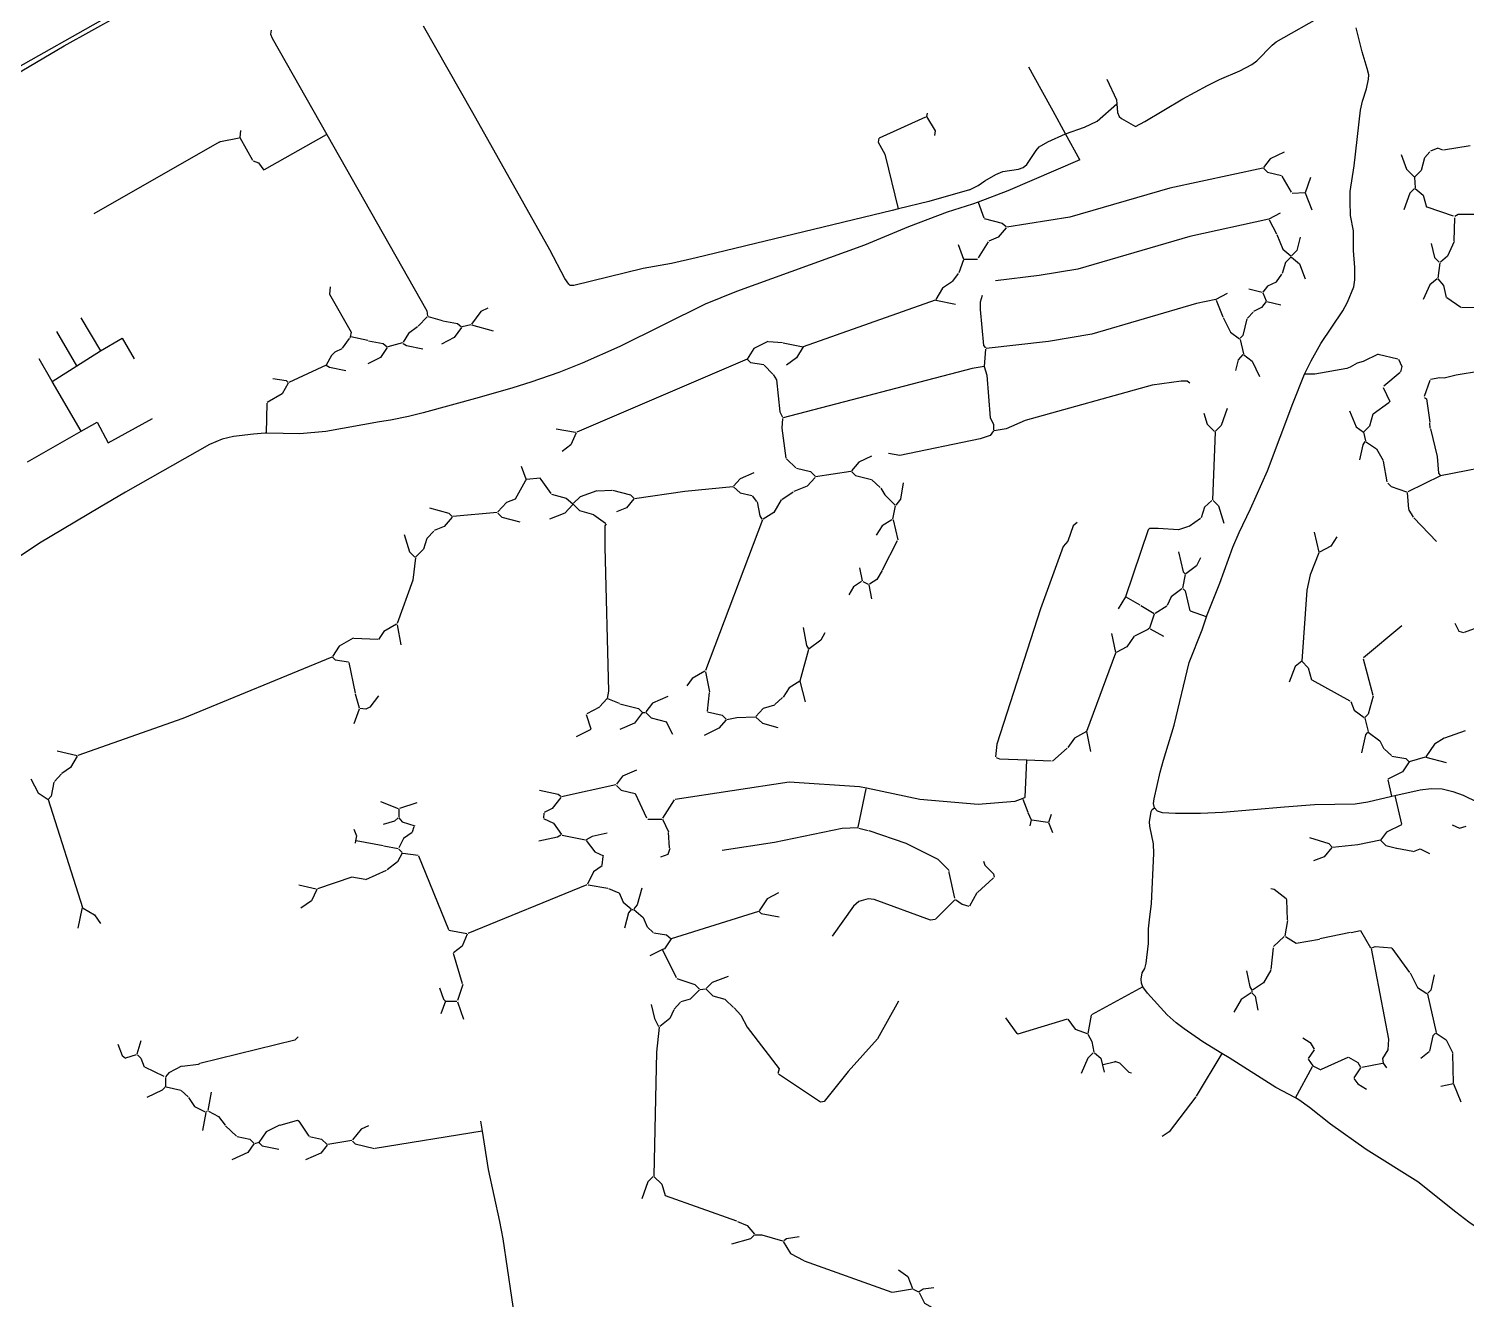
# Model space of a CAD drawing. Header units: metres. Extents: x 432891 to 477890, y 2556094 to 2581523.
# Drawn here: x 457678 to 459845, y 2575713 to 2577627 of the extents above; entities that cross this region are included whole.
import ezdxf

# ---------------------------------------------------------------- set-up
doc = ezdxf.new("R2010")
doc.units = ezdxf.units.M
for name, color, linetype in [('W10_MAIN_PIPE', 1, 'Continuous'), ('W10_PIPE_DN200', 8, 'Continuous'), ('W10_PIPE_DN250_400', 3, 'Continuous'), ('W10_PIPE_DN900_1200', 1, 'Continuous')]:
    doc.layers.add(name, color=color, linetype=linetype)

msp = doc.modelspace()

# ---------------------------------------------------------------- linework, layer by layer
at = {"layer": 'W10_MAIN_PIPE'}
msp.add_lwpolyline([(457648.2, 2577551.9), (457731.3, 2577601.1), (457856.7, 2577671.1)], dxfattribs=at)
at = {"layer": 'W10_PIPE_DN200'}
for points in [[(458043.2, 2577624.9), (458042.2, 2577618.9), (458045.2, 2577612.9), (458127.4, 2577467.9)], [(459204.2, 2577535.4), (459185.6, 2577569.3)], [(459222.2, 2577502.6), (459204.2, 2577535.4)], [(459303, 2577550.9), (459317.3, 2577519.8), (459318, 2577513.7)], [(458960.1, 2577462.4), (459030.3, 2577494.5)], [(459032.2, 2577500), (459031.2, 2577495)], [(459031.2, 2577495), (459044.2, 2577473), (459043.2, 2577466)], [(459240.8, 2577468.9), (459222.2, 2577502.6)], [(457997.2, 2577473.9), (457996.2, 2577462.9)], [(458126.5, 2577467.4), (458033, 2577414.4)], [(458127.4, 2577467.9), (458278.2, 2577201.9), (458279.2, 2577193.9)], [(459262.3, 2577429.7), (459240.8, 2577468.9)], [(457965.2, 2577455.9), (457776.2, 2577347.9)], [(457965.2, 2577455.9), (457967.2, 2577457.1)], [(457967.2, 2577457.1), (457995.2, 2577462.7)], [(457996.2, 2577462.9), (458015.2, 2577428.9)], [(458959.2, 2577462), (458958.2, 2577456), (458968.2, 2577438)], [(459809.6, 2577444.3), (459801.6, 2577447.3), (459790.6, 2577442.3)], [(459810.6, 2577444.4), (459850.6, 2577451.2)], [(458016.2, 2577427.9), (458024.2, 2577424.9), (458032.2, 2577413.9)], [(458969.4, 2577436), (458968.2, 2577438)], [(458989.1, 2577355.6), (458969.4, 2577436)], [(459262.3, 2577429.7), (459153.5, 2577382.6), (459108.8, 2577365.8)], [(459570.1, 2577441), (459549.1, 2577431), (459539.1, 2577418)], [(459746.6, 2577437.3), (459754.6, 2577415.3), (459766.6, 2577403.3)], [(459781.6, 2577432.3), (459776.6, 2577413.3), (459766.6, 2577403.3)], [(459782.3, 2577433), (459789.9, 2577441.6)], [(459538.1, 2577417), (459398.1, 2577387), (459247.1, 2577343), (459152.1, 2577328)], [(459539.1, 2577417), (459545.1, 2577411), (459566.1, 2577406)], [(459566.6, 2577405.1), (459580.6, 2577380.9)], [(459610.1, 2577403), (459602.1, 2577380)], [(459766.6, 2577403.3), (459767.6, 2577387.3)], [(459766.6, 2577386.3), (459759.6, 2577379.3), (459750.6, 2577354.3)], [(459767.6, 2577386.3), (459779.6, 2577376.3), (459784.6, 2577358.3)], [(459108.8, 2577365.8), (459100.4, 2577362.6), (459062.4, 2577350.8), (459004.2, 2577328.5), (458937.8, 2577300.9), (458744.8, 2577230.9), (458697.5, 2577212.2), (458569.1, 2577148.5), (458512.1, 2577123.2), (458477, 2577109.3), (458434.7, 2577094.4), (458407.9, 2577085.8), (458356.7, 2577071.5), (458272.6, 2577048.2), (458250.3, 2577042.8), (458223.3, 2577037.2), (458206.6, 2577034.9), (458125.6, 2577020.3), (458086.7, 2577016.6), (458036.2, 2577017.7)], [(459108.8, 2577365.8), (459117.7, 2577341.9)], [(459602.1, 2577380), (459582.1, 2577379)], [(459602.1, 2577380), (459612.1, 2577354)], [(459118.1, 2577341), (459145.1, 2577334), (459151.1, 2577329)], [(459547.1, 2577340), (459428.1, 2577314), (459259.1, 2577265), (459201.1, 2577255), (459135.1, 2577247)], [(459564.1, 2577349), (459547.1, 2577340)], [(459547.5, 2577339.1), (459558.6, 2577317.9)], [(459825.6, 2577344.6), (459785.5, 2577358)], [(459826.6, 2577307.3), (459827.6, 2577342.3)], [(459949.6, 2577353.3), (459869.6, 2577347.3), (459832.6, 2577347.3), (459827.6, 2577344.3)], [(459151.1, 2577327), (459139.1, 2577313), (459125.1, 2577307)], [(459559.1, 2577317), (459568.1, 2577295), (459580.1, 2577285)], [(459079.1, 2577302), (459087.1, 2577280)], [(459109.6, 2577281.8), (459124.5, 2577306.1)], [(459594.1, 2577313), (459589.1, 2577293), (459581.1, 2577285)], [(459791.6, 2577303.3), (459796.6, 2577282.3), (459803.6, 2577275.3)], [(459826.6, 2577306.3), (459816.6, 2577284.3), (459805.6, 2577275.3)], [(459087.1, 2577279), (459080.1, 2577259)], [(459088.1, 2577280), (459108.1, 2577280)], [(459580.1, 2577283), (459572.1, 2577275), (459567.1, 2577258)], [(459580.1, 2577283), (459581.1, 2577283)], [(459581.1, 2577283), (459593.1, 2577273), (459602.1, 2577250)], [(459804.6, 2577274.3), (459801.6, 2577251.3)], [(459070.7, 2577246.7), (459079.5, 2577258.2)], [(459558.7, 2577245.8), (459566.5, 2577257.1)], [(459800.6, 2577250.3), (459789.6, 2577241.3), (459779.6, 2577219.3)], [(459801.6, 2577250.3), (459810.6, 2577240.3), (459814.6, 2577222.3)], [(458132.2, 2577237.9), (458131.2, 2577226.9), (458164.2, 2577169.9), (458162.6, 2577163)], [(459070.1, 2577246), (459055.1, 2577236), (459045.1, 2577219)], [(459517.1, 2577235), (459537.1, 2577230)], [(459558.1, 2577245), (459545.1, 2577239), (459538.1, 2577230)], [(459538.1, 2577229), (459543.1, 2577217)], [(459044.1, 2577218), (458845.1, 2577148)], [(459045.1, 2577218), (459075.1, 2577212)], [(459115.1, 2577225), (459112.1, 2577215), (459112.1, 2577204), (459117.1, 2577150), (459120.1, 2577146)], [(459467.1, 2577219), (459438.1, 2577213), (459280.1, 2577167), (459215.1, 2577156), (459121.1, 2577145)], [(459484.1, 2577228), (459467.1, 2577219)], [(459467.5, 2577218), (459477.7, 2577192.9)], [(459543.1, 2577216), (459536.1, 2577207), (459524.1, 2577201)], [(459544.1, 2577216), (459565.1, 2577211)], [(459836.7, 2577206.9), (459815.4, 2577221.8)], [(459937.6, 2577222.3), (459936.6, 2577209.3), (459934.6, 2577207.3), (459837.6, 2577206.3)], [(457756.7, 2577191.2), (457786.2, 2577141.7)], [(458264.9, 2577178.7), (458278.5, 2577193.2)], [(458280.1, 2577193.7), (458301.2, 2577187.2)], [(458302.2, 2577186.9), (458324.2, 2577182.9), (458330.2, 2577177.9)], [(458370.2, 2577205.9), (458359.2, 2577200.9), (458345.2, 2577181.9)], [(459478.1, 2577192), (459489.1, 2577170), (459503.1, 2577160)], [(459514.1, 2577190), (459508.1, 2577165), (459504.1, 2577161)], [(459514.7, 2577190.7), (459523.4, 2577200.2)], [(457750.4, 2577118.9), (457720.6, 2577170.8)], [(458264.2, 2577177.9), (458250.2, 2577167.9), (458242.2, 2577154.9)], [(458330.2, 2577176.9), (458319.2, 2577161.9), (458300.2, 2577151.9)], [(458344.2, 2577180.9), (458331.2, 2577177.9)], [(458345.2, 2577180.9), (458378.2, 2577171.9)], [(457786.2, 2577141.7), (457819.1, 2577161), (457837.2, 2577129.7)], [(458150.2, 2577144.9), (458139.2, 2577139.9), (458134.2, 2577134.9), (458126.2, 2577119.9)], [(458150.8, 2577145.7), (458161.6, 2577160.1)], [(458162.6, 2577163), (458162.2, 2577160.9)], [(458189.2, 2577157.1), (458163.6, 2577162.8)], [(458218.2, 2577146.9), (458208.2, 2577131.9), (458189.2, 2577121.9)], [(458190.2, 2577156.9), (458212.2, 2577152.9), (458218.2, 2577147.9)], [(458241.2, 2577153.9), (458219.2, 2577147.9)], [(458242.2, 2577152.9), (458247.2, 2577149.9), (458272.2, 2577144.9)], [(458792.1, 2577156), (458771.1, 2577145), (458761.1, 2577129)], [(458793.1, 2577155.9), (458814.1, 2577154.1)], [(458815.1, 2577154), (458845.1, 2577148)], [(458845.1, 2577148), (458835.1, 2577131), (458820.1, 2577120)], [(459120.1, 2577144), (459118.1, 2577118)], [(459504.1, 2577159), (459509.1, 2577137)], [(457713.4, 2577095.4), (457693.6, 2577129.5)], [(457750.4, 2577118.9), (457786.2, 2577141.7)], [(458761.1, 2577129), (458504.1, 2577019)], [(458761.1, 2577129), (458766.1, 2577124), (458786.1, 2577121)], [(459508.1, 2577136), (459501.1, 2577128), (459497.1, 2577112)], [(459509.1, 2577136), (459522.1, 2577126), (459533.1, 2577103)], [(459712, 2577136.9), (459689.5, 2577125.6), (459680, 2577123.3), (459669.5, 2577116.9), (459664.6, 2577114.9), (459616.5, 2577106.5), (459601, 2577106.5)], [(459712, 2577136.9), (459741.6, 2577129.6)], [(459742.6, 2577129.3), (459747.6, 2577118.3), (459745.6, 2577110.3)], [(457713.4, 2577095.4), (457750.4, 2577118.9)], [(458046.2, 2577099.9), (458066.2, 2577096.9), (458069.2, 2577093.9)], [(458126.2, 2577119.9), (458070.2, 2577093.9)], [(458126.2, 2577119.9), (458131.2, 2577116.9), (458156.2, 2577111.9)], [(458799.4, 2577106.7), (458786.7, 2577120.2)], [(458800.1, 2577106), (458805.1, 2577098), (458810.1, 2577050), (458814.1, 2577042)], [(459118.1, 2577118), (459100.1, 2577115), (458815.1, 2577041)], [(459118.1, 2577118), (459122.1, 2577105), (459127.1, 2577041), (459132.1, 2577031), (459132.1, 2577022)], [(459720.4, 2577088.9), (459744.8, 2577109.6)], [(459902.6, 2577117.3), (459829.6, 2577105.3), (459811.6, 2577100.3), (459804.6, 2577101.3), (459790.6, 2577098.3)], [(457757, 2577020.5), (457713.4, 2577095.4)], [(458069.2, 2577092.9), (458060.2, 2577076.9), (458037.2, 2577063.9)], [(459428.1, 2577093), (459424.1, 2577096), (459415.1, 2577096), (459371.1, 2577090), (459180.1, 2577037), (459151.1, 2577024), (459133.1, 2577021)], [(459719.6, 2577086.3), (459729.6, 2577065.3)], [(459781.9, 2577073.3), (459790.2, 2577097.4)], [(458036.2, 2577017.7), (458037.2, 2577062.9)], [(459704.4, 2577046.9), (459727.8, 2577063.8)], [(459729.6, 2577065.3), (459727.8, 2577063.8)], [(459781.6, 2577071.3), (459784.6, 2577069.3), (459789.6, 2577034.3)], [(457757, 2577020.5), (457781.1, 2577034.2), (457797.6, 2577003.1), (457864.4, 2577039.8)], [(458814.1, 2577040), (458813.1, 2577025), (458819.1, 2576980)], [(459449.1, 2577048), (459454.1, 2577031), (459465.1, 2577020)], [(459484.1, 2577055), (459475.1, 2577029), (459466.1, 2577020)], [(459668.6, 2577051.3), (459678.6, 2577027.3), (459689.6, 2577019.3)], [(459703.6, 2577046.3), (459698.6, 2577028.3), (459689.6, 2577019.3)], [(458036.2, 2577017.7), (458034.5, 2577017.8), (458016.7, 2577016.4), (457986.5, 2577012.6), (457969.7, 2577008.8), (457950.6, 2577000.6), (457823.7, 2576928.9), (457784.7, 2576905.9), (457694.3, 2576851.8), (457634.7, 2576812.2)], [(457676, 2576974.4), (457757, 2577020.5)], [(458473.1, 2577024), (458502.1, 2577019)], [(458503.1, 2577018), (458495.1, 2577000), (458482.1, 2576990)], [(459132.1, 2577021), (459127.1, 2577014), (459112.1, 2577009), (458991.1, 2576984), (458974.1, 2576987)], [(459466.1, 2577019), (459462.1, 2576917)], [(459689.6, 2577019.3), (459692.6, 2577006.3)], [(459790.5, 2577025.3), (459789.7, 2577033.3)], [(459790.6, 2577024.3), (459800.6, 2576982.3), (459802.6, 2576957.3), (459805.6, 2576953.3)], [(459691.6, 2577005.3), (459688.6, 2577000.3), (459683.6, 2576977.3)], [(459692.6, 2577005.3), (459709.6, 2576994.3), (459719.6, 2576976.3)], [(458820.1, 2576979), (458820.8, 2576978.3)], [(458820.8, 2576978.3), (458834.3, 2576965.6)], [(458948.1, 2576983), (458929.1, 2576974), (458918.1, 2576961)], [(459725.4, 2576944.3), (459719.8, 2576975.3)], [(459916.6, 2576982.3), (459911.6, 2576976.3), (459903.6, 2576972.3), (459805.6, 2576953.3)], [(458420.1, 2576968), (458427.1, 2576949)], [(458426.6, 2576946.1), (458428.1, 2576948)], [(458449.1, 2576950), (458428.1, 2576948)], [(458450.6, 2576948.1), (458449.1, 2576950)], [(458465.5, 2576926.8), (458450.6, 2576948.1)], [(458771.1, 2576958), (458750.1, 2576949), (458740.1, 2576938)], [(458863.1, 2576951), (458851.1, 2576938), (458831.1, 2576930)], [(458835.1, 2576965), (458856.1, 2576960), (458863.1, 2576953)], [(458917.1, 2576960), (458864.1, 2576952)], [(458918.1, 2576960), (458924.1, 2576954), (458948.1, 2576948)], [(458961.3, 2576935.6), (458948.8, 2576947.3)], [(459805.6, 2576953.3), (459756.6, 2576929.3)], [(458411.6, 2576918.8), (458426.6, 2576946.1)], [(458466.1, 2576926), (458488.1, 2576920), (458498.1, 2576911)], [(458534.1, 2576931), (458509.1, 2576922), (458499.1, 2576912)], [(458535.1, 2576931), (458557.1, 2576931.9)], [(458558.1, 2576932), (458585.1, 2576925), (458590.1, 2576920)], [(458739.1, 2576937), (458667.1, 2576930), (458591.1, 2576919)], [(458740.1, 2576937), (458750.1, 2576928), (458768.1, 2576924)], [(458812.9, 2576917.5), (458830.2, 2576929.4)], [(458962.1, 2576935), (458968.1, 2576925), (458984.1, 2576909)], [(458996.1, 2576943), (458992.1, 2576918), (458985.1, 2576909)], [(459726.6, 2576942.3), (459731.6, 2576937.3), (459754.6, 2576929.3)], [(459755.6, 2576928.3), (459757.6, 2576903.3)], [(458282.1, 2576905), (458311.1, 2576897), (458316.1, 2576892)], [(458411.1, 2576918), (458398.1, 2576913), (458385.1, 2576899)], [(458498.1, 2576910), (458486.1, 2576897), (458463.1, 2576888)], [(458499.1, 2576910), (458498.1, 2576910)], [(458499.1, 2576910), (458508.1, 2576901), (458529.1, 2576895)], [(458590.1, 2576919), (458579.1, 2576905), (458564.1, 2576899)], [(458775.5, 2576914.7), (458768.7, 2576923.2)], [(458776.1, 2576914), (458780.1, 2576893), (458783.1, 2576888)], [(458812.1, 2576917), (458801.1, 2576898), (458785.1, 2576888)], [(458984.1, 2576908), (458980.1, 2576888)], [(459461.1, 2576916), (459450.1, 2576906), (459445.1, 2576890)], [(459463.1, 2576916), (459471.1, 2576908), (459479.1, 2576882)], [(458316.1, 2576891), (458304.1, 2576877), (458289.1, 2576871)], [(458384.1, 2576898), (458317.1, 2576892)], [(458385.1, 2576897), (458391.1, 2576891), (458418.1, 2576884)], [(458547.2, 2576881.5), (458529.9, 2576894.3)], [(458784.1, 2576887), (458698.1, 2576660)], [(458979.1, 2576887), (458964.1, 2576878), (458955.1, 2576864)], [(458981.1, 2576887), (458988.1, 2576857)], [(459258.1, 2576883), (459252.1, 2576878), (459244.1, 2576855), (459237.1, 2576847), (459203.1, 2576753), (459137.1, 2576549), (459135.1, 2576530)], [(459426.9, 2576877.5), (459444.2, 2576889.4)], [(459765.1, 2576891.2), (459758.1, 2576902.5)], [(459765.6, 2576890.3), (459799.6, 2576854.3)], [(458244.1, 2576865), (458252.1, 2576839), (458260.1, 2576831)], [(458278.8, 2576859.7), (458288.4, 2576870.2)], [(458548.1, 2576881), (458546.1, 2576878), (458546.1, 2576846), (458552.1, 2576629), (458550.1, 2576618)], [(459426.1, 2576877), (459411.1, 2576872), (459380.1, 2576874), (459367.1, 2576874), (459365.1, 2576872), (459331.1, 2576771)], [(459615.6, 2576868.3), (459622.6, 2576838.3)], [(459649.6, 2576861.3), (459640.6, 2576847.3), (459623.6, 2576838.3)], [(458278.1, 2576859), (458273.1, 2576843), (458261.1, 2576831)], [(458964.6, 2576811.8), (458987.6, 2576856.1)], [(459411.1, 2576839), (459418.1, 2576809), (459421.1, 2576806)], [(458261.1, 2576830), (458257.1, 2576796), (458233.1, 2576731)], [(459444.1, 2576830), (459438.1, 2576818), (459422.1, 2576806)], [(459622.6, 2576837.3), (459609.6, 2576804.3), (459604.6, 2576781.3), (459596.6, 2576674.3)], [(458930.1, 2576815), (458934.1, 2576795)], [(458964.1, 2576811), (458956.1, 2576797), (458945.1, 2576790)], [(459421.1, 2576805), (459417.1, 2576784)], [(458933.1, 2576794), (458921.1, 2576786), (458914.1, 2576774)], [(458935.1, 2576794), (458943.1, 2576790)], [(458944.1, 2576789), (458948.1, 2576768)], [(459416.1, 2576783), (459400.1, 2576771), (459394.1, 2576758)], [(459418.1, 2576783), (459421.1, 2576780), (459428.1, 2576750)], [(459331.1, 2576771), (459320.1, 2576753)], [(459353.2, 2576758.5), (459331.9, 2576770.4)], [(459354.1, 2576758), (459374.1, 2576746)], [(459375.9, 2576746.5), (459393.2, 2576757.4)], [(459374.1, 2576745), (459367.1, 2576724)], [(459453.3, 2576741.2), (459429, 2576749.6)], [(459827.6, 2576731.3), (459833.6, 2576719.3), (459840.6, 2576717.3)], [(459897.7, 2576737.9), (459841.5, 2576717.6)], [(458167.1, 2576709), (458146.1, 2576697), (458136.1, 2576681)], [(458168.1, 2576708.9), (458204.1, 2576707.1)], [(458232.1, 2576730), (458213.1, 2576719), (458205.1, 2576707)], [(458233.1, 2576729), (458239.1, 2576699)], [(458845.1, 2576725), (458850.1, 2576698), (458853.1, 2576693)], [(458878.1, 2576717), (458872.1, 2576706), (458854.1, 2576693)], [(459310.1, 2576716), (459316.1, 2576687)], [(459344.1, 2576712), (459333.1, 2576696), (459317.1, 2576687)], [(459345, 2576712.4), (459365.2, 2576722.5)], [(459367.1, 2576724), (459365.2, 2576722.5)], [(459368.1, 2576723), (459388.1, 2576712)], [(459747.6, 2576727.3), (459689.6, 2576679.3)], [(458853.1, 2576692), (458840.1, 2576644)], [(458135.1, 2576680), (457910.1, 2576588), (457752.1, 2576532)], [(458136.1, 2576680), (458140.1, 2576676), (458160.1, 2576673)], [(458160.3, 2576672), (458169.9, 2576626)], [(459316.1, 2576686), (459272.1, 2576568)], [(459596.6, 2576674.3), (459586.6, 2576666.3), (459577.6, 2576642.3)], [(459596.6, 2576674.3), (459606.6, 2576664.3), (459611.6, 2576646.3)], [(459704.3, 2576622.3), (459689.9, 2576677.4)], [(458697.1, 2576659), (458678.1, 2576648), (458670.1, 2576637)], [(458698.1, 2576658), (458704.1, 2576628)], [(458840.1, 2576644), (458824.1, 2576634), (458815.1, 2576620)], [(458840.1, 2576644), (458848.1, 2576613)], [(459669.7, 2576613.8), (459612.5, 2576645.8)], [(458170.1, 2576625), (458176.1, 2576604)], [(458701.2, 2576599), (458704, 2576627)], [(458176.1, 2576602), (458168.1, 2576580)], [(458205.1, 2576622), (458192.1, 2576605), (458186.1, 2576602), (458177.1, 2576603)], [(458538.1, 2576605), (458519.1, 2576595)], [(458538.8, 2576605.7), (458549.4, 2576617.2)], [(458568.2, 2576610.4), (458551, 2576617.6)], [(458569.1, 2576610), (458597.1, 2576603), (458603.1, 2576597)], [(458641.1, 2576621), (458618.1, 2576611), (458608.1, 2576598)], [(458802.1, 2576608), (458785.1, 2576603), (458774.1, 2576591)], [(458802.8, 2576608.7), (458814.3, 2576619.3)], [(459670.6, 2576613.3), (459675.6, 2576600.3), (459690.6, 2576589.3)], [(459704.6, 2576621.3), (459696.6, 2576594.3), (459691.6, 2576589.3)], [(458518.1, 2576594), (458525.1, 2576572)], [(458603.1, 2576597), (458591.1, 2576581), (458569.1, 2576571)], [(458603.1, 2576597), (458607.1, 2576597)], [(458608.1, 2576597), (458616.1, 2576589), (458639.1, 2576583)], [(458648.6, 2576563.9), (458639.5, 2576582.1)], [(458729.1, 2576586), (458718.1, 2576573), (458696.1, 2576562)], [(458701.1, 2576598), (458723.1, 2576593), (458729.1, 2576587)], [(458773.1, 2576590), (458745.1, 2576589), (458730.1, 2576586)], [(458774.1, 2576590), (458784.1, 2576581), (458807.1, 2576574)], [(459691.6, 2576588.3), (459696.6, 2576568.3)], [(458525.1, 2576571), (458503.1, 2576560)], [(459272.1, 2576568), (459254.1, 2576558), (459244.1, 2576544)], [(459272.1, 2576568), (459278.1, 2576538)], [(459695.6, 2576567.3), (459692.6, 2576563.3), (459686.6, 2576536.3)], [(459696.6, 2576567.3), (459714.6, 2576554.3), (459720.6, 2576542.3)], [(459811.6, 2576558.3), (459796.6, 2576549.3), (459783.6, 2576530.3)], [(459812.5, 2576558.6), (459843.7, 2576569.9)], [(457721.1, 2576539), (457751.1, 2576532)], [(459220.9, 2576523.6), (459243.4, 2576543.3)], [(459731.9, 2576532), (459721.3, 2576541.7)], [(457751.1, 2576531), (457741.1, 2576514), (457728.1, 2576505)], [(459136.1, 2576529), (459141.1, 2576527), (459182.2, 2576525.4)], [(459180.1, 2576470), (459182.2, 2576524.4)], [(459182.2, 2576525.4), (459219.1, 2576524)], [(459758.6, 2576522.3), (459748.6, 2576507.3), (459726.6, 2576496.3)], [(459732.6, 2576531.3), (459753.6, 2576527.3), (459758.6, 2576522.3)], [(459782.6, 2576529.3), (459758.6, 2576522.3)], [(459783.6, 2576529.3), (459814.6, 2576521.3)], [(457681.1, 2576497), (457692.1, 2576476), (457707.1, 2576466)], [(457716.8, 2576492.7), (457727.4, 2576504.2)], [(458594.1, 2576510), (458573.1, 2576501), (458564.1, 2576489)], [(459732.4, 2576470.6), (459726.9, 2576495.3)], [(457716.1, 2576492), (457712.1, 2576471), (457707.1, 2576466)], [(458448.1, 2576480), (458476.1, 2576474), (458480.1, 2576471)], [(458563.1, 2576488), (458481.1, 2576470)], [(458564.1, 2576487), (458571.1, 2576480), (458592.1, 2576475)], [(458609.6, 2576437.9), (458592.5, 2576474.1)], [(458940.6, 2576482.8), (458930.1, 2576485), (458824.1, 2576492), (458652.1, 2576466)], [(458928.3, 2576423.9), (458940.4, 2576481.8)], [(459176.1, 2576467.5), (459164.1, 2576463), (459109.1, 2576458), (459021.1, 2576466), (458940.6, 2576482.8)], [(459737.2, 2576471.7), (459747, 2576428.5)], [(457707.1, 2576466), (457759.1, 2576303)], [(458208.1, 2576463), (458235.1, 2576452)], [(458236.1, 2576451), (458236.1, 2576439)], [(458263.1, 2576461), (458237.1, 2576452)], [(458480.1, 2576469), (458467.1, 2576452), (458455.1, 2576446)], [(458633.6, 2576437.8), (458651.5, 2576465.1)], [(459180.1, 2576469), (459176.1, 2576467.5)], [(459176.4, 2576466.5), (459183.8, 2576446.9)], [(459357.2, 2576183.5), (459355.3, 2576189.1), (459354.9, 2576195), (459356.3, 2576204.5), (459360.3, 2576211.4), (459362.4, 2576219.2), (459365.7, 2576248.7), (459365.7, 2576270.7), (459367.4, 2576284.7), (459370.2, 2576309.1), (459373.8, 2576384.6), (459373.3, 2576399.1), (459367.8, 2576425.7), (459367.2, 2576432.2), (459369.8, 2576447.6), (459371.5, 2576450.8), (459374.8, 2576453.4)], [(458235.1, 2576438), (458229.1, 2576433), (458212.1, 2576428)], [(458236.1, 2576438), (458241.1, 2576432), (458260.1, 2576426)], [(458454.1, 2576437), (458469.1, 2576430), (458481.1, 2576413)], [(458454.2, 2576438), (458455, 2576445)], [(458611.1, 2576436), (458632.1, 2576436)], [(458633.1, 2576436), (458642.1, 2576417)], [(459184.1, 2576446), (459189.1, 2576435)], [(459189.1, 2576435), (459187.1, 2576426)], [(459214.1, 2576431.1), (459190.1, 2576434.8)], [(459219.1, 2576443), (459215.1, 2576431)], [(459215.1, 2576431), (459221.1, 2576416)], [(459747.3, 2576427.5), (459724.3, 2576416.5), (459715.3, 2576404.5)], [(459823.3, 2576427.5), (459834.3, 2576422.5), (459844.3, 2576425.5)], [(458168.1, 2576421), (458172.1, 2576411), (458170.8, 2576403.7)], [(458256.1, 2576416), (458243.1, 2576407), (458236.1, 2576393)], [(458256.4, 2576416.9), (458259, 2576425.3)], [(458480.1, 2576412), (458475.1, 2576409), (458447.1, 2576403)], [(458482.1, 2576412), (458517.1, 2576405)], [(458550.1, 2576415), (458527.1, 2576410), (458518.1, 2576405)], [(458644, 2576393), (458642.1, 2576416)], [(458928.1, 2576423), (458904.1, 2576422), (458802.1, 2576401), (458723.1, 2576389)], [(458929, 2576422.7), (458943.1, 2576419.2)], [(458944.1, 2576419), (459000.1, 2576400), (459048.1, 2576376)], [(459608.3, 2576408.5), (459637.3, 2576399.5), (459642.3, 2576394.5)], [(458170.8, 2576403.7), (458170.1, 2576400)], [(458212.1, 2576396.1), (458171.7, 2576403.5)], [(458213.1, 2576396), (458235.1, 2576392)], [(458241.1, 2576385), (458234.1, 2576372), (458218.1, 2576360)], [(458236.1, 2576391), (458241.1, 2576386)], [(458242.1, 2576385), (458265.1, 2576382)], [(458518.1, 2576404), (458531.1, 2576387), (458544.1, 2576381)], [(458644.1, 2576392), (458641.1, 2576383), (458630.1, 2576379)], [(459642.3, 2576393.5), (459630.3, 2576379.5), (459614.3, 2576373.5)], [(459715.3, 2576404.5), (459681.3, 2576397.5), (459643.3, 2576393.5)], [(459715.3, 2576404.5), (459723.3, 2576396.5), (459739.3, 2576392.5)], [(459740.2, 2576392.4), (459764.3, 2576387.7)], [(459765.3, 2576387.5), (459775.3, 2576391.5), (459789.3, 2576384.5)], [(458265.4, 2576381), (458310.7, 2576269.9)], [(458542.1, 2576366), (458529.1, 2576357), (458520.1, 2576338)], [(458542.2, 2576367), (458543.9, 2576380)], [(459065.4, 2576358.7), (459048.8, 2576375.3)], [(459117.1, 2576373), (459119.1, 2576367), (459132.1, 2576354), (459133.1, 2576349)], [(458185.1, 2576345), (458165.1, 2576349), (458113.1, 2576331)], [(458186, 2576345.4), (458217.2, 2576359.5)], [(459065.3, 2576356), (459065.3, 2576357.2)], [(459073.9, 2576316.9), (459065.3, 2576356)], [(459107.8, 2576325.7), (459131.4, 2576347.3)], [(459131.4, 2576347.3), (459132.1, 2576348)], [(458085.1, 2576337), (458111.1, 2576331)], [(458112.1, 2576330), (458104.1, 2576313), (458088.1, 2576302)], [(458519.1, 2576337), (458340.1, 2576264)], [(458521.1, 2576337), (458551.1, 2576332)], [(458552, 2576331.6), (458567.2, 2576325.3)], [(458568.1, 2576325), (458574.1, 2576311), (458586.1, 2576301)], [(458602.1, 2576332), (458595.1, 2576307), (458590.1, 2576301)], [(458808.1, 2576325), (458791.1, 2576316), (458779.1, 2576298)], [(459107.1, 2576325), (459096.1, 2576305)], [(459550.3, 2576331.5), (459555.3, 2576330.5), (459573.3, 2576316.5)], [(457758.1, 2576301), (457752.1, 2576272)], [(457759.1, 2576303), (457758.1, 2576301)], [(457760.1, 2576302), (457777.1, 2576292), (457786.1, 2576279)], [(458586.1, 2576300), (458582.1, 2576295), (458576.1, 2576272)], [(458587.1, 2576300), (458589.1, 2576300)], [(458590.1, 2576300), (458604.1, 2576288), (458610.1, 2576274)], [(459044.1, 2576285), (459037.1, 2576284), (458952.1, 2576315), (458943.1, 2576316), (458929.1, 2576312), (458921.1, 2576305), (458889.1, 2576260)], [(459044.8, 2576285.7), (459073.8, 2576314.8)], [(459075.1, 2576315), (459085.1, 2576308), (459095.1, 2576305)], [(459574.3, 2576314.5), (459573.3, 2576316.5)], [(459575.2, 2576284.5), (459574.3, 2576314.5)], [(458778.1, 2576297), (458646.1, 2576256)], [(458779.1, 2576297), (458782.1, 2576294), (458809.1, 2576289)], [(459575.3, 2576283.5), (459571.3, 2576260.5)], [(458311.1, 2576269), (458338.1, 2576264)], [(458339.1, 2576263), (458331.1, 2576245), (458318.1, 2576235)], [(458619.3, 2576265.6), (458610.8, 2576273.3)], [(458620.1, 2576265), (458639.1, 2576262), (458646.1, 2576256)], [(458646.1, 2576256), (458636.1, 2576241), (458633.3, 2576239.6)], [(459570.3, 2576259.5), (459554.3, 2576244.5)], [(459572.3, 2576259.5), (459588.3, 2576249.5), (459623.3, 2576255.5)], [(459670.3, 2576265.3), (459624.2, 2576255.7)], [(459671.3, 2576265.5), (459685.3, 2576268.5), (459700.3, 2576242.5)], [(458331.8, 2576187.9), (458318.3, 2576234)], [(458633.3, 2576239.6), (458614.1, 2576230)], [(458654.6, 2576196.9), (458633.7, 2576238.7)], [(459550.4, 2576209.5), (459554.2, 2576242.5)], [(459701.3, 2576241.5), (459727.3, 2576104.5), (459726.3, 2576088.5), (459718.3, 2576075.5), (459719.3, 2576068.5)], [(459702.3, 2576242.5), (459707.3, 2576244.5), (459732.3, 2576242.5)], [(459759.6, 2576205.3), (459732.8, 2576241.7)], [(458655.1, 2576196), (458682.1, 2576187), (458689.1, 2576180)], [(458732.1, 2576199), (458708.1, 2576190), (458699.1, 2576181)], [(459513.3, 2576207.5), (459518.3, 2576183.5), (459521.3, 2576178.5)], [(459550.3, 2576208.5), (459539.3, 2576189.5), (459522.3, 2576178.5)], [(459760.3, 2576204.5), (459771.3, 2576182.5), (459785.3, 2576173.5)], [(459796.3, 2576201.5), (459791.3, 2576178.5), (459786.3, 2576173.5)], [(458297.1, 2576182), (458303.1, 2576165), (458306.1, 2576162)], [(458332.1, 2576187), (458324.1, 2576163)], [(458689.1, 2576179), (458675.1, 2576165), (458661.1, 2576161)], [(458698.1, 2576180), (458690.1, 2576179)], [(458699.1, 2576180), (458709.1, 2576170), (458727.1, 2576165)], [(459357.2, 2576183.5), (459280, 2576141.5)], [(459476.4, 2576083.2), (459447.8, 2576100.5), (459419.5, 2576120.1), (459407.3, 2576129.2), (459393.7, 2576141.3), (459364, 2576174.1), (459357.2, 2576183.5)], [(459520.3, 2576174.5), (459505.3, 2576164.5), (459494.3, 2576145.5)], [(459521.3, 2576177.5), (459521.3, 2576175.5)], [(459521.3, 2576174.5), (459526.3, 2576169.5), (459530.3, 2576148.5)], [(459786.3, 2576172.5), (459799.3, 2576114.5)], [(458306.1, 2576162), (458299.1, 2576143)], [(458306.1, 2576162), (458323.1, 2576162)], [(458324.1, 2576161), (458333.1, 2576135)], [(458616.1, 2576157), (458621.1, 2576136), (458627.1, 2576124)], [(458650.1, 2576149), (458644.1, 2576136), (458629.1, 2576124)], [(458650.7, 2576149.7), (458660.4, 2576160.2)], [(458740.3, 2576152.6), (458727.8, 2576164.3)], [(458741.1, 2576152), (458751.1, 2576141), (458761.1, 2576123), (458809.1, 2576060), (458807.1, 2576053)], [(458989.1, 2576162), (458957.1, 2576105), (458913.1, 2576056), (458877.1, 2576011), (458872.1, 2576010)], [(459150.1, 2576137), (459167.1, 2576113)], [(459243.1, 2576134.6), (459169, 2576112.3)], [(459244.1, 2576135), (459255.1, 2576120), (459273.1, 2576113)], [(459279.1, 2576141), (459274.1, 2576113)], [(458084.1, 2576108), (458079.1, 2576103), (457936.1, 2576068)], [(458628.1, 2576123), (458624.1, 2576085), (458620.1, 2575899)], [(459169, 2576112.3), (459167.1, 2576113)], [(459274.1, 2576112), (459280.1, 2576101), (459283.1, 2576085)], [(459598.3, 2576106.5), (459609.3, 2576099.5), (459615.3, 2576089.5)], [(459798.3, 2576113.5), (459794.3, 2576109.5), (459789.3, 2576086.5)], [(459799.3, 2576113.5), (459814.3, 2576103.5), (459824.3, 2576083.5)], [(457812.1, 2576097), (457819.1, 2576080), (457824.1, 2576076)], [(457840.1, 2576081), (457824.1, 2576076)], [(457847.1, 2576102), (457841.1, 2576082)], [(457842.1, 2576081), (457847.1, 2576076), (457852.1, 2576063)], [(459282.1, 2576084), (459274.1, 2576076), (459264.1, 2576053)], [(459284.1, 2576084), (459294.1, 2576076), (459296.5, 2576065.6)], [(459476.4, 2576083.2), (459437.6, 2576018.8)], [(459587.2, 2576016.1), (459557.5, 2576032.1), (459487.1, 2576076.8), (459476.4, 2576083.2)], [(459615.3, 2576088.5), (459606.3, 2576075.5)], [(459776, 2576076.1), (459788.5, 2576085.9)], [(459825.2, 2576038.5), (459824.3, 2576082.5)], [(457882.2, 2576048.4), (457853, 2576062.6)], [(457908.1, 2576064), (457889.1, 2576054), (457884.1, 2576048)], [(457909.1, 2576064.1), (457934.1, 2576066.9)], [(457934.1, 2576066.9), (457936.1, 2576068)], [(459296.5, 2576065.6), (459299.1, 2576055)], [(459314.1, 2576069.8), (459297.5, 2576065.8)], [(459316.1, 2576071), (459314.1, 2576069.8)], [(459316.1, 2576071), (459322.1, 2576069), (459336.1, 2576055), (459340.1, 2576054)], [(459587.2, 2576016.1), (459612.8, 2576063.6)], [(459606.3, 2576074.5), (459613.3, 2576064.5)], [(459613.3, 2576064.5), (459625.3, 2576058.5)], [(459666.4, 2576077.1), (459626.2, 2576058.9)], [(459667.3, 2576077.5), (459681.3, 2576069.5), (459685.3, 2576062.5)], [(459685.3, 2576061.5), (459675.3, 2576046.5)], [(459687.2, 2576062.7), (459718.3, 2576068.4)], [(459719.3, 2576068.5), (459724.3, 2576061.5)], [(457884.1, 2576047), (457884.1, 2576034)], [(458807.9, 2576052.4), (458871.2, 2576010.5)], [(459675.3, 2576045.5), (459681.3, 2576037.5), (459694.3, 2576029.5)], [(459825.3, 2576037.5), (459806.3, 2576033.5)], [(459825.3, 2576037.5), (459836.3, 2576010.5)], [(457883.1, 2576032), (457879.1, 2576028), (457856.1, 2576017)], [(457884.1, 2576034), (457883.1, 2576032)], [(457885.1, 2576033), (457907.1, 2576028)], [(457918.3, 2576017.6), (457907.8, 2576027.3)], [(457919.1, 2576017), (457928.1, 2576003), (457944.1, 2575995)], [(457953.1, 2576025), (457948.1, 2575997)], [(459437.1, 2576018), (459397.1, 2575965), (459386.1, 2575958)], [(460399.1, 2575423.8), (460354.2, 2575453), (460310.7, 2575483.5), (460252.3, 2575522.5), (460156.3, 2575589.2), (460098.3, 2575639), (460059.3, 2575667.3), (459931, 2575773.2), (459848.6, 2575828.9), (459828.8, 2575844), (459771.5, 2575889.6), (459693.7, 2575938.5), (459639.8, 2575976.8), (459608.2, 2576001.8), (459592.2, 2576013.4), (459587.2, 2576016.1)], [(457945.1, 2575994), (457940.1, 2575967)], [(457947.1, 2575996), (457946.1, 2575995)], [(457949.1, 2575996), (457964.1, 2575988), (457974.1, 2575975)], [(457991.4, 2575958.7), (457974.8, 2575974.3)], [(458056.1, 2575975), (458036.1, 2575965), (458025.1, 2575949)], [(458057, 2575975.2), (458083.1, 2575982.7)], [(458083.1, 2575982.7), (458085.6, 2575981.1)], [(458100.5, 2575958.8), (458085.6, 2575981.1)], [(458190.1, 2575974), (458179.1, 2575969), (458166.1, 2575953)], [(458359.1, 2575981.2), (458361.6, 2575965.9)], [(457992.1, 2575958), (458011.1, 2575954), (458017.1, 2575948)], [(458101.1, 2575958), (458119.1, 2575954), (458128.1, 2575946)], [(458165.1, 2575952), (458129.1, 2575946)], [(458166.1, 2575951), (458170.1, 2575947), (458199.1, 2575940)], [(458361.6, 2575965.9), (458200.1, 2575940.1)], [(458361.6, 2575965.9), (458370.7, 2575908.5), (458387.6, 2575830.1), (458392.6, 2575803.8), (458412, 2575671.5)], [(458017.1, 2575947), (458008.1, 2575934), (457984.1, 2575923)], [(458025.1, 2575949), (458018.1, 2575947)], [(458025.1, 2575949), (458030.1, 2575944), (458055.1, 2575939)], [(458128.1, 2575945), (458118.1, 2575933), (458095.1, 2575923)], [(458619.1, 2575898), (458611.1, 2575890), (458602.1, 2575864)], [(458620.1, 2575898), (458632.1, 2575886), (458637.1, 2575869)], [(458745.2, 2575830.3), (458638, 2575868.7)], [(458746.1, 2575830), (458761.1, 2575824), (458772.1, 2575811)], [(458772.1, 2575810), (458766.1, 2575804), (458737.1, 2575796)], [(458773.1, 2575810), (458783.1, 2575810), (458814.1, 2575801)], [(458815.1, 2575800), (458826.1, 2575782), (458846.1, 2575771)], [(458839.1, 2575807), (458820.1, 2575804), (458816.1, 2575801)], [(458847, 2575770.7), (458979.1, 2575723.3)], [(458989.1, 2575757), (459003.1, 2575747), (459010.1, 2575729)], [(459010.1, 2575728), (458980.1, 2575723)], [(459011.1, 2575728), (459019.1, 2575724)], [(459042.1, 2575730), (459026.1, 2575728), (459020.1, 2575724)], [(459020.1, 2575723), (459028.1, 2575707), (459051.1, 2575694)]]:
    msp.add_lwpolyline(points, dxfattribs=at)
at = {"layer": 'W10_PIPE_DN250_400'}
for points in [[(457323.4, 2577364.3), (457327.4, 2577366.2), (457339.3, 2577372), (457367.3, 2577384.2), (457388, 2577391.4), (457405.8, 2577401.7), (457425.2, 2577416.7), (457439.3, 2577430.4), (457456.5, 2577443.7), (457476, 2577454.2), (457514, 2577475.3), (457584.1, 2577514), (457644.1, 2577549.5), (457646.9, 2577551.2), (457648.2, 2577551.9), (457731.3, 2577601.1), (457856.7, 2577671.1), (457871.5, 2577679.4), (457874.7, 2577681.2), (458000.7, 2577752.1), (458162.9, 2577845.8), (458175.2, 2577852.9), (458180.1, 2577855.7)], [(459346.2, 2577479.8), (459360, 2577487.1), (459417.6, 2577521.2), (459454.8, 2577541.6), (459472.6, 2577550.6), (459503.2, 2577563.8), (459521.5, 2577573), (459529.1, 2577578.5), (459551.9, 2577602.4), (459558.2, 2577607.4), (459631.2, 2577648.6), (459655.3, 2577660.3), (459674.5, 2577670.1)], [(458989.1, 2577355.6), (458979.2, 2577353.2), (458684.1, 2577281.9), (458646.8, 2577273.2), (458604.2, 2577265.6), (458499.7, 2577240.2), (458494.1, 2577240.2), (458492, 2577242), (458486.2, 2577250.7), (458463.4, 2577293.9), (458347.2, 2577500.4), (458273.2, 2577630.9)], [(459601, 2577106.5), (459610.7, 2577126.9), (459625.5, 2577152.9), (459658.7, 2577202.2), (459665.7, 2577214.9), (459675.2, 2577238.3), (459676.8, 2577248.8), (459676.8, 2577267.3), (459674.9, 2577292.8), (459674.6, 2577322.5), (459670.4, 2577345.4), (459669.6, 2577366.8), (459669.8, 2577382), (459675.5, 2577420.4), (459685.5, 2577504.3), (459688.3, 2577518.1), (459694.3, 2577536.5), (459697.5, 2577550.8), (459697.6, 2577557.4), (459695.5, 2577567.1), (459687.9, 2577592.2), (459678.8, 2577628.4)], [(459240.8, 2577468.9), (459269.3, 2577478.9), (459288.3, 2577487.6), (459318, 2577513.7)], [(459318, 2577513.7), (459319, 2577500.7), (459321.6, 2577495), (459324.9, 2577491.9), (459346.2, 2577479.8)], [(459095.9, 2577384.2), (459108.8, 2577391), (459119, 2577397.8), (459135.7, 2577407.3), (459146.1, 2577411.8), (459169.6, 2577415.2), (459177, 2577417.7), (459182.3, 2577422.6), (459196.2, 2577443.7), (459201.1, 2577449), (459214, 2577456.4), (459240.8, 2577468.9)], [(459095.9, 2577384.2), (459034.9, 2577366.8), (458989.1, 2577355.6)], [(459453.3, 2576741.2), (459454.3, 2576744.1), (459473.2, 2576791.8), (459492.8, 2576846), (459502.4, 2576867.9), (459519.7, 2576903.8), (459544.9, 2576960.9), (459583.5, 2577062.3), (459601, 2577106.5)], [(459374.8, 2576453.4), (459373.5, 2576459.5), (459374.2, 2576467), (459383.1, 2576506.8), (459388.1, 2576524.8), (459404.4, 2576578), (459427.2, 2576672), (459446.4, 2576721.3), (459453.3, 2576741.2)], [(459374.8, 2576453.4), (459378.9, 2576448.7), (459386.2, 2576446.4), (459406.5, 2576445.4), (459444, 2576445.2), (459477.4, 2576446.6), (459570.6, 2576454.7), (459616.1, 2576458.2), (459677.4, 2576459.3), (459696.5, 2576462.5), (459732.4, 2576470.6)], [(459732.4, 2576470.6), (459737.2, 2576471.7)], [(459737.2, 2576471.7), (459775.1, 2576480.3), (459791.7, 2576482.5), (459808.3, 2576482)], [(459808.3, 2576482), (459824.5, 2576477.9), (459840.1, 2576472.1), (459861.7, 2576461.8)]]:
    msp.add_lwpolyline(points, dxfattribs=at)
at = {"layer": 'W10_PIPE_DN900_1200'}
msp.add_lwpolyline([(458991.4, 2578319.4), (457025.6, 2577209.9)], dxfattribs=at)

doc.saveas('drawing.dxf')
